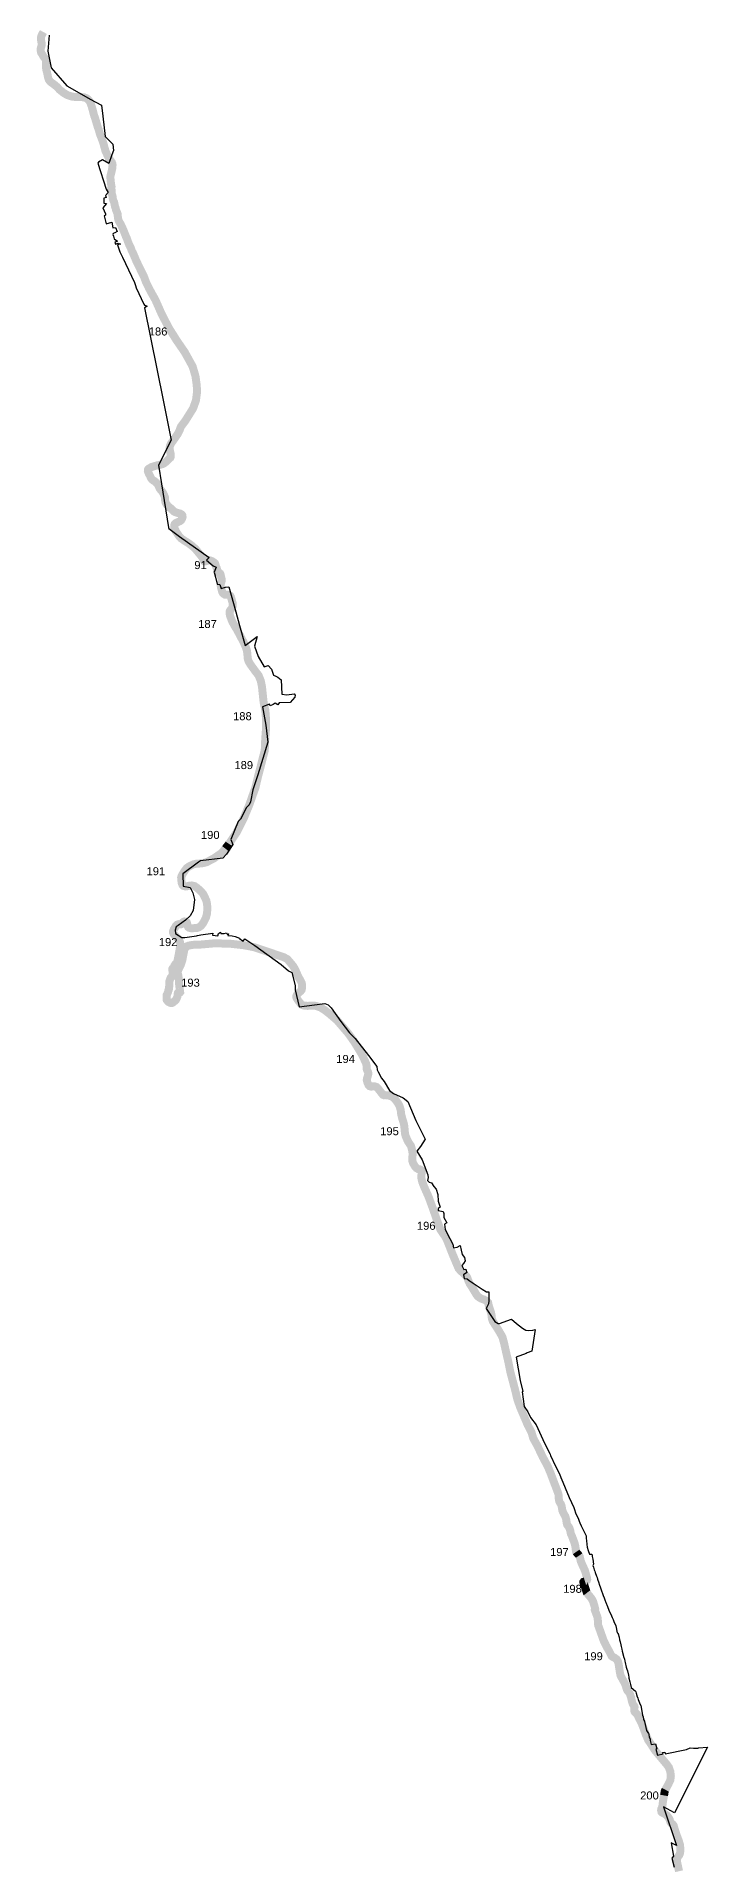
# Model space of a CAD drawing. Header units: metres. Extents: x 291186 to 378809, y 1824167 to 1998918.
# Drawn here: x 296620 to 300818, y 1964633 to 1976061 of the extents above; entities that cross this region are included whole.
import ezdxf

# ---------------------------------------------------------------- set-up
doc = ezdxf.new("R2010")
doc.units = ezdxf.units.M
for name, color, linetype in [('ARTIFICIALLY PROTECTED', 10, 'Continuous'), ('COASTLINE', 5, 'Continuous'), ('DISTRICT BOUNDRY', 86, 'Continuous')]:
    doc.layers.add(name, color=color, linetype=linetype)
doc.styles.get("Standard").update_dxf_attribs({"font": 'arial.ttf'})

msp = doc.modelspace()

# ---------------------------------------------------------------- linework, layer by layer
at = {"layer": 'ARTIFICIALLY PROTECTED', "const_width": 50, "flags": 128}
for points in [[(297300.0565499752, 1974540.840250721), (297305.8018653879, 1974525.434373383), (297323.8428780211, 1974488.838194031), (297338.2453734667, 1974461.516149675), (297363.9271964073, 1974415.951062905), (297384.66848747, 1974369.316161063), (297403.2574376009, 1974326.873203165), (297448.3815683799, 1974240.064809184), (297498.1286849629, 1974160.760685801), (297546.8132726774, 1974090.3780153), (297557.7478267479, 1974070.614932621), (297597.0009090579, 1973999.669020601), (297615.1114734345, 1973937.998186546)], [(297564.2479461926, 1972899.618966679), (297571.7205560293, 1972895.041896553), (297595.7411355466, 1972876.966653381), (297617.8352183567, 1972855.662983174), (297650.334050692, 1972816.123483644), (297656.5134058804, 1972807.821614024), (297661.1298593439, 1972801.619479078), (297664.9631482285, 1972793.628514751), (297666.3189714422, 1972789.521229699), (297667.936258607, 1972785.239311953), (297669.7725691976, 1972782.704860062), (297672.964703002, 1972781.306659596), (297677.5111442869, 1972781.568988274), (297686.343320772, 1972784.846008754), (297693.9939833442, 1972788.07937106), (297699.8765433131, 1972788.69779858), (297710.2380944461, 1972786.469333542), (297720.2586056428, 1972781.991903105), (297726.8164246856, 1972777.579010837), (297737.0112451831, 1972769.477572349), (297738.4102667886, 1972766.637513243), (297739.8524867861, 1972760.432737673), (297743.8411383085, 1972747.610901521), (297747.1969712822, 1972741.149112181), (297748.51262757, 1972736.948436601), (297749.5653041736, 1972733.735954292), (297750.5270367941, 1972726.22067424), (297750.4830805356, 1972717.52548459), (297750.9673572452, 1972716.136775031), (297752.0162445162, 1972713.864651818), (297754.7271330769, 1972711.985831805), (297760.4543304082, 1972710.368960834), (297765.6899352014, 1972708.890873575), (297768.9803288171, 1972706.174359435), (297771.6472611194, 1972700.188254371), (297775.0637234151, 1972684.828549601), (297776.7909012261, 1972678.383654076), (297778.5180790371, 1972671.938758552), (297778.2543414863, 1972658.782462825), (297776.2952565186, 1972650.253553871), (297773.3570080003, 1972642.073910307), (297772.1709468883, 1972632.682088059), (297774.2005134429, 1972620.272536921), (297781.0561740301, 1972594.335785397), (297785.329783366, 1972584.439426517), (297790.9266276548, 1972578.427126548), (297798.4113174581, 1972574.512317097), (297812.4022913804, 1972574.092818993), (297815.2425747382, 1972573.585895701), (297822.1954426194, 1972572.344973501), (297832.1287991658, 1972567.311375895), (297835.8521974042, 1972561.052691972), (297840.8192546106, 1972544.833490635), (297846.9875302595, 1972522.211723221), (297848.3160702782, 1972509.348127076), (297847.6809781301, 1972502.680954502), (297844.522190453, 1972491.851449614), (297840.6169042484, 1972485.97581871), (297832.3667692546, 1972476.221443803), (297829.4709612617, 1972471.266810546), (297828.6327608849, 1972467.212294939), (297828.5456062344, 1972456.820890333), (297830.738114092, 1972443.159298701), (297845.0094986286, 1972405.293995221), (297859.3854687458, 1972379.365975333), (297874.5662931128, 1972354.487270157), (297915.1318567425, 1972277.965501165), (297929.7435233491, 1972245.148980744), (297937.1721310294, 1972221.510926973), (297939.3062831645, 1972205.011174416), (297941.2153489416, 1972180.766841486), (297942.2331636849, 1972172.29032234), (297946.6128743343, 1972158.035738819), (297957.956620484, 1972138.842087128), (297971.097268165, 1972120.097545171), (297989.9858536732, 1972094.609681864)], [(297989.9858536732, 1972094.609681864), (297994.369833422, 1972088.694031032), (298009.9818838419, 1972068.490546802), (298023.818252993, 1972033.601971495), (298031.0066169849, 1971997.908567247), (298034.4935608674, 1971963.17867991), (298041.2340257429, 1971900.036812421), (298051.1052372341, 1971855.211257149), (298053.9805828309, 1971828.632161019), (298056.4959418281, 1971786.967837158), (298055.7767264956, 1971730.46466952), (298051.1059951006, 1971669.114685333), (298051.0432439366, 1971667.577910161)], [(298036.7108985389, 1971556.150816497), (298034.9270605199, 1971549.560003644), (298023.0672072665, 1971500.353065918), (298006.6942588554, 1971439.526600178), (297989.7908038765, 1971367.403297274), (297979.189009055, 1971338.489437943), (297951.4958083564, 1971259.913077334), (297942.0561143213, 1971237.154588918)], [(297762.3167233903, 1970948.226421574), (297731.0453198964, 1970926.506614463), (297683.7847633828, 1970901.54363003), (297656.1453907454, 1970894.934599631), (297654.493980049, 1970894.539720064), (297621.1478529386, 1970892.501452809), (297602.0996356933, 1970888.370630307), (297575.3249692233, 1970875.620165777), (297560.2297837737, 1970865.024516845), (297546.8360086732, 1970847.497088843), (297534.2137416955, 1970826.773123257), (297527.6657749174, 1970814.8016724), (297525.0738714011, 1970805.565880669), (297526.5388273943, 1970789.459810947), (297528.4539561036, 1970771.944910943), (297533.074668308, 1970760.569489066), (297539.6112670882, 1970754.03670774), (297552.1213698201, 1970750.207316454), (297563.5037671627, 1970751.671573635), (297579.732720934, 1970755.6137169), (297591.1151182766, 1970756.40222148), (297609.0348722658, 1970752.572450558), (297620.981122303, 1970744.125163407), (297624.2726873574, 1970741.409802211)], [(297824.1977978122, 1971016.361055216), (297823.6603986128, 1971015.562455298), (297801.4453152919, 1970987.240970851)], [(297565.0486013434, 1970506.040155207), (297564.3457568723, 1970511.656777699), (297562.3169481842, 1970519.991692507), (297559.6500158819, 1970527.214272978), (297558.0653169776, 1970529.214956241), (297554.562457898, 1970530.687185784), (297548.3070275987, 1970531.298779852), (297545.7211870145, 1970531.576293982), (297541.3952848885, 1970530.242252049), (297538.0871975059, 1970527.769301238), (297532.7495435686, 1970522.045904488), (297529.3641538005, 1970517.122401407), (297526.5176071317, 1970514.944427995), (297522.5137982788, 1970513.477133723), (297517.4429133585, 1970513.699600591), (297513.8026080783, 1970514.409144231), (297511.1715678622, 1970514.721961127), (297507.880153543, 1970514.188572136), (297499.6504809455, 1970511.254742865), (297496.6597945269, 1970508.882224854), (297491.7633640174, 1970503.280482535), (297489.4950695075, 1970497.901795539), (297488.2938510649, 1970494.834334293), (297486.1142269383, 1970491.811290494), (297483.7125479199, 1970489.055131008), (297481.1259494692, 1970485.480855311), (297479.2130943596, 1970481.391033529), (297475.1615399157, 1970472.697742061), (297474.1366888389, 1970469.54309019), (297473.8708932232, 1970465.807343347), (297474.4051891234, 1970462.562212316), (297476.3180442331, 1970457.183525319), (297480.0267740575, 1970450.922677733), (297491.5344883268, 1970438.660690958), (297498.8357744309, 1970430.191384902), (297507.1094032869, 1970420.233524942), (297514.4955704419, 1970410.143551552), (297517.0041086404, 1970404.55758314), (297518.7237077861, 1970399.615857517), (297519.7271230656, 1970393.313515421), (297519.2966548792, 1970385.507433968), (297517.0745902273, 1970365.98995252), (297513.7778708424, 1970345.699531579), (297508.2545396066, 1970315.231441265), (297498.8463845623, 1970270.275291109), (297498.5921185783, 1970269.75406067)], [(297507.8574175473, 1970087.524074305), (297512.1749831415, 1970088.161104004), (297518.6986981908, 1970089.019841298), (297518.9942661357, 1970089.355819417), (297518.236062209, 1970098.207895982), (297516.7631533658, 1970105.683330141), (297516.5417482726, 1970109.53404055), (297515.7953115326, 1970113.81085049), (297514.1780243677, 1970123.289229812), (297511.1882409257, 1970148.128832449), (297510.7001748835, 1970155.879866639), (297511.0874446779, 1970165.43721031), (297509.336015138, 1970179.13904339), (297507.1920107381, 1970194.670343764), (297504.1969222305, 1970209.060077806), (297504.0999153152, 1970217.17214611), (297506.3704834248, 1970226.860843938), (297514.1014798487, 1970242.023137836), (297523.286064268, 1970261.21640989), (297532.3236225815, 1970289.262800293), (297539.126232512, 1970324.245905037), (297540.1632524579, 1970329.855657283), (297544.3282283412, 1970352.386065604), (297550.0182902127, 1970365.612973681), (297557.8864014591, 1970374.525148252)], [(298404.4071377105, 1969989.516338426), (298421.7049995402, 1969978.904436393), (298453.3398640365, 1969954.383728242), (298499.588668739, 1969914.866247617), (298535.9897558125, 1969872.865945637), (298571.5238435813, 1969831.101018158), (298608.529708142, 1969778.900648263), (298644.6678155313, 1969719.710414945), (298658.26697246, 1969696.71394651), (298682.0556448207, 1969644.933833991), (298685.7949582562, 1969629.932885518), (298685.670668146, 1969621.095332258), (298686.4179245399, 1969609.394941714), (298689.9048684225, 1969598.815237507), (298695.5092913766, 1969588.235153663), (298696.886334853, 1969580.981443017), (298692.65137671, 1969564.053460721), (298688.1595018149, 1969551.660613579), (298686.6649890271, 1969541.827274323), (298690.7748991935, 1969525.27285414), (298696.8779983213, 1969510.585105608), (298704.4756102367, 1969502.121114461), (298713.8163151602, 1969499.631839289), (298725.7731753289, 1969500.876287056), (298736.6083930402, 1969500.876287056), (298747.444368618, 1969497.017663777), (298754.9169325567, 1969490.047541441), (298784.8465973713, 1969452.125672154), (298788.9808399121, 1969447.851062342)], [(298873.0538401909, 1969408.108624376), (298875.6769004207, 1969404.394760334), (298885.6746756217, 1969390.271151334), (298893.3965776472, 1969373.343169038), (298899.0010006014, 1969352.307522055), (298901.6330710436, 1969328.349055253), (298908.3591364551, 1969299.969723822), (298916.466792542, 1969275.770567611), (298921.0753788819, 1969255.233003443), (298923.073872909, 1969235.257300989), (298925.6900281541, 1969206.006704266), (298929.5619682315, 1969191.627979677), (298940.8958621164, 1969164.119913538), (298949.2310561769, 1969149.310410729)], [(299028.1816763198, 1968974.335722041), (299028.7901902471, 1968973.454418937), (299030.2953131662, 1968965.064836503), (299027.9231909422, 1968937.718875061), (299029.1137992533, 1968921.913477283), (299033.3116219367, 1968905.846130464), (299041.7853275553, 1968882.576703533), (299052.2454013365, 1968857.986142304), (299071.8188200838, 1968814.807828907), (299079.8173433912, 1968793.279414016), (299099.8977748438, 1968738.741623466), (299122.2222490776, 1968674.456291463), (299126.6367496683, 1968661.744339857), (299147.3273355925, 1968606.113786399), (299162.6779220612, 1968583.115419782), (299179.1509088537, 1968559.940901925), (299191.8224371556, 1968532.840565164), (299222.2636618747, 1968455.200767289), (299249.0095294169, 1968391.579798799), (299260.6821896386, 1968364.159808279), (299273.1005905209, 1968349.343363044), (299300.7240674993, 1968324.269145178), (299308.1763176797, 1968317.340652266)], [(299996.6655453399, 1966591.655590674), (300001.6494962687, 1966584.295936351), (300010.7265367823, 1966575.2243782), (300015.0132675333, 1966568.931910574)], [(300051.7720676067, 1966407.756753016), (300043.0444767022, 1966405.088099696), (300042.0061995626, 1966403.743427946), (300042.0061995626, 1966401.049149177), (300049.4446595078, 1966378.888260221), (300063.5841752692, 1966336.870494972), (300064.1782682937, 1966336.100910441)], [(300149.2115334385, 1966092.793223412), (300150.1507212476, 1966090.19687846), (300167.8090112856, 1966039.972895106), (300182.7200351696, 1966008.695799852), (300193.6992475206, 1965988.186708406), (300203.3787187809, 1965971.291754468), (300218.411001309, 1965940.985389215), (300219.2284904558, 1965940.39277308)], [(300555.0770176654, 1965105.707272537), (300551.2705263914, 1965098.603965327), (300547.8540640956, 1965078.802515932), (300546.3728847511, 1965070.217759158)]]:
    msp.add_lwpolyline(points, dxfattribs=at)
at = {"layer": 'COASTLINE', "const_width": 50, "flags": 128}
msp.add_lwpolyline([(296663.352349014, 1976089.499454591), (296650.9218222671, 1976066.782398467), (296648.1457571851, 1976054.955209401), (296648.5838040367, 1976040.499798281), (296650.7755540276, 1976027.066747697), (296652.2018588281, 1976021.039641912), (296652.8528661733, 1976016.088045745), (296652.4193665209, 1976009.871501451), (296651.4424765698, 1976002.75142278), (296647.497781306, 1975990.25797202), (296646.5936465414, 1975985.270310406), (296645.5788632641, 1975977.111926474), (296647.5675050263, 1975965.97985146), (296649.3393969624, 1975960.160786364), (296656.4345433716, 1975949.105777518), (296664.6437535729, 1975935.154523395), (296672.9674016196, 1975925.041012555), (296677.1265731101, 1975919.330523439), (296679.1152148722, 1975914.090024053), (296679.8056312767, 1975907.706819426), (296679.6964984971, 1975899.53856495), (296678.9105909104, 1975888.295636139), (296679.0265444888, 1975880.778078269), (296679.0265444888, 1975873.318225116), (296679.2000959231, 1975867.304026966), (296680.996239588, 1975858.202246846), (296682.3846510621, 1975850.106123266), (296685.5116083453, 1975839.266368198), (296687.4214319889, 1975830.533974191), (296689.4464513442, 1975821.91774889), (296690.9568793291, 1975814.178483425), (296692.3452908033, 1975805.73575191), (296694.7181708938, 1975798.680591045), (296697.263844552, 1975791.62543018), (296702.0088468666, 1975784.281366096), (296708.7326386785, 1975777.127879431), (296720.4212140971, 1975768.916346418), (296731.9362380816, 1975760.473235266), (296743.39366421, 1975751.104950469), (296755.6225984613, 1975739.146407246), (296759.0943850134, 1975735.329923595), (296765.0724397627, 1975728.704844441), (296789.3830025466, 1975709.60929752), (296814.4974493915, 1975694.770188069), (296842.4393505183, 1975686.248967175), (296870.5475724833, 1975682.777049553), (296885.9309968398, 1975683.2799513), (296891.1151708569, 1975683.449427881), (296903.070078145, 1975683.036163172), (296918.6237728423, 1975681.04459118), (296932.2752225614, 1975676.141968095), (296941.2332048896, 1975670.066648501), (296948.6989480297, 1975661.646695163), (296954.8846546087, 1975652.800030633), (296964.5898933309, 1975627.540170619), (296971.0067492, 1975604.769585778), (296976.1253797114, 1975584.945358204), (296980.2853090685, 1975569.597042523), (296981.8673647543, 1975563.75995059), (296985.750284582, 1975555.342459002), (296993.416984626, 1975528.780578326), (297002.9345371099, 1975496.984635039), (297010.0056764529, 1975477.231520771), (297016.3730531157, 1975453.885064514), (297025.8068243237, 1975429.922606769), (297037.7372774379, 1975397.295061478), (297051.8963123792, 1975345.787070689), (297070.7303422922, 1975305.202839558), (297084.5710084, 1975285.00825756), (297090.9886538246, 1975276.035169271), (297094.30639219, 1975268.581551309), (297095.713917558, 1975260.77886584), (297095.671245402, 1975254.579022766), (297094.4768477582, 1975238.889793694), (297089.1892130117, 1975215.097987225), (297082.7049070218, 1975188.15368098), (297082.1933471172, 1975180.821005985), (297082.87542699, 1975173.658408049), (297084.4252640341, 1975164.080943655), (297085.174036161, 1975150.391258937), (297087.7424458151, 1975133.385830837), (297089.6765211875, 1975123.49326832), (297088.7132728339, 1975110.765961604), (297089.6765211875, 1975104.241911913), (297091.0672062613, 1975095.044083811), (297090.8534879011, 1975088.092184017), (297090.5321524945, 1975083.921120068), (297091.1740654413, 1975078.252770581), (297093.5287567352, 1975070.766342887), (297096.190450959, 1975062.303840223), (297096.3146740819, 1975056.387618297), (297097.2779224356, 1975048.472960865), (297098.776224556, 1975042.590876145), (297101.2377750299, 1975036.494296919), (297104.6625738574, 1975029.007869225), (297106.8035467913, 1975021.684305501), (297109.907010212, 1975005.748692475), (297112.0472252793, 1974996.871657041), (297114.0805811665, 1974992.593535657), (297115.4720241068, 1974987.887564172), (297118.5792768603, 1974974.461726677), (297122.324653228, 1974966.012541345), (297125.7494520556, 1974958.953584117), (297128.103385483, 1974950.932248886), (297128.7506034955, 1974939.220089618), (297129.606992669, 1974929.594411414), (297131.5327315096, 1974918.899297774), (297135.385724924, 1974908.204184133), (297142.1277055324, 1974896.867105521), (297148.0601750262, 1974886.891272466), (297155.0917703132, 1974871.236720486), (297163.9739659889, 1974851.878686281), (297172.1202732686, 1974831.707471136), (297179.0585413072, 1974813.312194569), (297185.5648254263, 1974800.477830419), (297190.7016447343, 1974784.050208757), (297198.4068736964, 1974764.713434184), (297204.7426378474, 1974750.33926523), (297207.9954009737, 1974745.547875579), (297210.7047738013, 1974740.015056248), (297212.9601845805, 1974731.536638921), (297216.6108276325, 1974722.307301007), (297222.5168814636, 1974711.038556928), (297232.6260630438, 1974687.923262332), (297244.0236177168, 1974660.502892177), (297258.9497989313, 1974629.272492187), (297268.0927006917, 1974610.741305827), (297279.1537626276, 1974587.667391587), (297293.0105941749, 1974559.733753164), (297305.8018653879, 1974525.434373383), (297323.8428780211, 1974488.838194031), (297338.2453734667, 1974461.516149675), (297363.9271964073, 1974415.951062905), (297384.66848747, 1974369.316161063), (297403.2574376009, 1974326.873203165), (297448.3815683799, 1974240.064809184), (297498.1286849629, 1974160.760685801), (297546.8132726774, 1974090.3780153), (297597.0009090579, 1973999.669020601), (297615.1114734345, 1973937.998186546), (297623.1601182524, 1973878.337639901), (297623.8772360253, 1973833.907440705), (297617.8396388753, 1973787.653745678), (297599.7290744981, 1973737.378336856), (297552.7779040364, 1973662.300651185), (297529.3747639318, 1973630.933821768), (297525.1587524519, 1973625.733184193), (297519.9325048939, 1973614.068859097), (297515.5770459733, 1973600.837395384), (297504.6023808214, 1973579.075504173), (297487.8792980756, 1973554.527841844), (297461.3676112898, 1973517.655287271), (297454.9219564926, 1973501.812685137), (297453.0060699169, 1973488.755474482), (297454.2254771561, 1973477.96127577), (297456.1563789504, 1973467.82953693), (297458.2986110929, 1973458.938175315), (297460.6046576063, 1973447.412064002), (297460.6046576063, 1973437.368091256), (297457.3099769944, 1973429.464430076), (297448.248455737, 1973421.231829376), (297436.1871197355, 1973408.634827384), (297420.8644407835, 1973396.285632376), (297408.1783110231, 1973389.534876285), (297391.2082917651, 1973384.759815021), (297373.4146023541, 1973381.301981627), (297355.7858768886, 1973376.197686885), (297340.958089773, 1973371.587242359), (297330.4136173679, 1973365.659569964), (297324.4823875643, 1973362.530970047), (297319.3748279136, 1973358.250052958), (297316.8231393311, 1973352.981022002), (297316.7223430832, 1973346.158388366), (297318.8638420336, 1973339.733609408), (297322.8178036403, 1973330.183486879), (297326.278022985, 1973323.597053569), (297331.0556547447, 1973314.870308693), (297333.3622760454, 1973308.942636298), (297336.1632143953, 1973302.356496946), (297341.7650910953, 1973295.11159668), (297349.6730143087, 1973287.702079675), (297357.08719526, 1973283.915012803), (297370.6515999637, 1973272.883927541), (297379.4130822679, 1973262.170611376), (297384.9793221574, 1973252.384146244), (297388.11823542, 1973241.989481052), (297393.9161145778, 1973232.771237628), (297402.8764732764, 1973222.762539898), (297412.1006593301, 1973209.330107955), (297418.6888709794, 1973195.370608489), (297424.0063073288, 1973181.02609191), (297424.5337824304, 1973163.611036251), (297427.3500144381, 1973150.066372597), (297436.5027684634, 1973134.762094726), (297445.4796974548, 1973124.9112922), (297457.801091422, 1973115.060489675), (297466.2497874454, 1973106.968542094), (297480.2854754928, 1973093.597751862), (297488.3438702556, 1973089.515902442), (297503.2465576078, 1973084.441304117), (297517.818815155, 1973080.910686594), (297529.409625792, 1973074.070779506), (297532.8465504839, 1973068.615785615), (297533.9500041446, 1973059.569432394), (297531.5217997978, 1973049.750519318), (297525.1185855261, 1973038.939236972), (297516.3978154202, 1973032.319898571), (297500.0445715386, 1973025.201718081), (297489.4465660498, 1973019.575128585), (297485.1418841865, 1973015.38318464), (297481.8542592, 1973005.469742127), (297482.1369434139, 1972994.172904962), (297492.0278594348, 1972969.601705184), (297512.0923756903, 1972939.664726044), (297523.3959549142, 1972926.391122703), (297545.4385028007, 1972911.139993912), (297571.7205560293, 1972895.041896553), (297595.7411355466, 1972876.966653381), (297617.8352183567, 1972855.662983174), (297650.334050692, 1972816.123483644), (297661.1298593439, 1972801.619479078), (297664.9631482285, 1972793.628514751), (297666.3189714422, 1972789.521229699), (297667.936258607, 1972785.239311953), (297669.7725691976, 1972782.704860062), (297672.964703002, 1972781.306659596), (297677.5111442869, 1972781.568988274), (297686.343320772, 1972784.846008754), (297693.9939833442, 1972788.07937106), (297699.8765433131, 1972788.69779858), (297710.2380944461, 1972786.469333542), (297720.2586056428, 1972781.991903105), (297726.8164246856, 1972777.579010837), (297732.806601701, 1972772.816093908), (297737.0112451831, 1972769.477572349), (297738.4102667886, 1972766.637513243), (297739.8524867861, 1972760.432737673), (297743.8411383085, 1972747.610901521), (297747.1969712822, 1972741.149112181), (297748.51262757, 1972736.948436601), (297749.5653041736, 1972733.735954292), (297750.5270367941, 1972726.22067424), (297750.4830805356, 1972717.52548459), (297750.9673572452, 1972716.136775031), (297752.0162445162, 1972713.864651818), (297754.7271330769, 1972711.985831805), (297760.4543304082, 1972710.368960834), (297765.6899352014, 1972708.890873575), (297768.9803288171, 1972706.174359435), (297771.6472611194, 1972700.188254371), (297775.0637234151, 1972684.828549601), (297778.5180790371, 1972671.938758552), (297778.2543414863, 1972658.782462825), (297776.2952565186, 1972650.253553871), (297773.3570080003, 1972642.073910307), (297772.1709468883, 1972632.682088059), (297774.2005134429, 1972620.272536921), (297781.0561740301, 1972594.335785397), (297785.329783366, 1972584.439426517), (297790.9266276548, 1972578.427126548), (297798.4113174581, 1972574.512317097), (297812.4022913804, 1972574.092818993), (297822.1954426194, 1972572.344973501), (297832.1287991658, 1972567.311375895), (297835.8521974042, 1972561.052691972), (297840.8192546106, 1972544.833490635), (297846.9875302595, 1972522.211723221), (297848.3160702782, 1972509.348127076), (297847.6809781301, 1972502.680954502), (297844.522190453, 1972491.851449614), (297840.6169042484, 1972485.97581871), (297832.3667692546, 1972476.221443803), (297829.4709612617, 1972471.266810546), (297828.6327608849, 1972467.212294939), (297828.5456062344, 1972456.820890333), (297830.738114092, 1972443.159298701), (297845.0094986286, 1972405.293995221), (297859.3854687458, 1972379.365975333), (297874.5662931128, 1972354.487270157), (297915.1318567425, 1972277.965501165), (297929.7435233491, 1972245.148980744), (297937.1721310294, 1972221.510926973), (297939.3062831645, 1972205.011174416), (297941.2153489416, 1972180.766841486), (297942.2331636849, 1972172.29032234), (297946.6128743343, 1972158.035738819), (297957.956620484, 1972138.842087128), (297971.097268165, 1972120.097545171), (297994.369833422, 1972088.694031032), (298009.9818838419, 1972068.490546802), (298023.818252993, 1972033.601971495), (298031.0066169849, 1971997.908567247), (298034.4935608674, 1971963.17867991), (298041.2340257429, 1971900.036812421), (298051.1052372341, 1971855.211257149), (298053.9805828309, 1971828.632161019), (298056.4959418281, 1971786.967837158), (298055.7767264956, 1971730.46466952), (298051.1059951006, 1971669.114685333), (298048.2314073705, 1971598.716070107), (298034.9270605199, 1971549.560003644), (298023.0672072665, 1971500.353065918), (298006.6942588554, 1971439.526600178), (297989.7908038765, 1971367.403297274), (297979.189009055, 1971338.489437943), (297951.4958083564, 1971259.913077334), (297919.1326341292, 1971181.887568986), (297872.2009916875, 1971087.696008382), (297823.6603986128, 1971015.562455298), (297781.0470796319, 1970961.235742527), (297731.0453198964, 1970926.506614463), (297683.7847633828, 1970901.54363003), (297654.493980049, 1970894.539720064), (297621.1478529386, 1970892.501452809), (297602.0996356933, 1970888.370630307), (297575.3249692233, 1970875.620165777), (297560.2297837737, 1970865.024516845), (297546.8360086732, 1970847.497088843), (297534.2137416955, 1970826.773123257), (297527.6657749174, 1970814.8016724), (297525.0738714011, 1970805.565880669), (297526.5388273943, 1970789.459810947), (297528.4539561036, 1970771.944910943), (297533.074668308, 1970760.569489066), (297539.6112670882, 1970754.03670774), (297552.1213698201, 1970750.207316454), (297563.5037671627, 1970751.671573635), (297579.732720934, 1970755.6137169), (297591.1151182766, 1970756.40222148), (297609.0348722658, 1970752.572450558), (297620.981122303, 1970744.125163407), (297633.745110321, 1970733.595571191), (297650.3120725627, 1970718.390378392), (297662.9343395405, 1970703.185185593), (297673.1140027075, 1970683.061045348), (297683.4823746392, 1970659.746441699), (297687.5392341487, 1970636.657342008), (297689.1262066527, 1970614.273986185), (297687.3232421891, 1970583.300599965), (297680.6737212967, 1970556.095103952), (297665.1215423323, 1970525.008965753), (297649.6595494844, 1970504.335871429), (297636.4741876785, 1970495.100079698), (297622.9500595356, 1970490.482183833), (297605.8192445991, 1970489.693679252), (297588.4633433048, 1970489.13067863), (297575.6159899691, 1970491.946441014), (297569.1923133011, 1970496.1137086), (297565.3605401496, 1970503.547366849), (297564.3457568723, 1970511.656777699), (297562.3169481842, 1970519.991692507), (297559.6500158819, 1970527.214272978), (297558.0653169776, 1970529.214956241), (297554.562457898, 1970530.687185784), (297548.3070275987, 1970531.298779852), (297545.7211870145, 1970531.576293982), (297541.3952848885, 1970530.242252049), (297538.0871975059, 1970527.769301238), (297532.7495435686, 1970522.045904488), (297529.3641538005, 1970517.122401407), (297526.5176071317, 1970514.944427995), (297522.5137982788, 1970513.477133723), (297517.4429133585, 1970513.699600591), (297513.8026080783, 1970514.409144231), (297511.1715678622, 1970514.721961127), (297507.880153543, 1970514.188572136), (297499.6504809455, 1970511.254742865), (297496.6597945269, 1970508.882224854), (297491.7633640174, 1970503.280482535), (297489.4950695075, 1970497.901795539), (297488.2938510649, 1970494.834334293), (297486.1142269383, 1970491.811290494), (297483.7125479199, 1970489.055131008), (297481.1259494692, 1970485.480855311), (297479.2130943596, 1970481.391033529), (297475.1615399157, 1970472.697742061), (297474.1366888389, 1970469.54309019), (297473.8708932232, 1970465.807343347), (297474.4051891234, 1970462.562212316), (297476.3180442331, 1970457.183525319), (297480.0267740575, 1970450.922677733), (297491.5344883268, 1970438.660690958), (297498.8357744309, 1970430.191384902), (297507.1094032869, 1970420.233524942), (297514.4955704419, 1970410.143551552), (297517.0041086404, 1970404.55758314), (297518.7237077861, 1970399.615857517), (297519.7271230656, 1970393.313515421), (297519.2966548792, 1970385.507433968), (297517.0745902273, 1970365.98995252), (297513.7778708424, 1970345.699531579), (297508.2545396066, 1970315.231441265), (297498.8463845623, 1970270.275291109), (297498.1483894925, 1970268.844441921), (297496.4098436837, 1970268.50770453), (297495.1502695187, 1970268.702457948), (297493.7838361737, 1970268.809135746), (297492.1877692716, 1970268.50770453), (297491.388977954, 1970267.60341088), (297490.925921507, 1970265.825194485), (297487.8717194104, 1970260.463970758), (297486.2218439849, 1970259.489064758), (297484.5731547764, 1970258.280657873), (297483.2949634644, 1970256.421983149), (297482.4059860303, 1970253.738713831), (297481.9080677232, 1970248.892656554), (297481.1805158591, 1970247.172904148), (297479.6731193404, 1970245.683590971), (297478.1096406988, 1970244.701471882), (297476.8856862606, 1970243.105860543), (297476.0876528095, 1970240.907766408), (297474.6477064115, 1970239.66028155), (297472.9985888526, 1970238.738524631), (297471.5616739208, 1970238.01152113), (297470.4968714528, 1970236.433752697), (297469.6980801352, 1970233.975228065), (297469.2160770251, 1970231.450646718), (297469.1304381078, 1970229.578660158), (297469.8398011755, 1970227.706673599), (297472.2839207193, 1970224.998727922), (297473.5328847529, 1970222.474146575), (297473.9968993009, 1970219.449699416), (297473.5048436914, 1970215.893531076), (297472.6226870561, 1970212.588037875), (297472.1600673708, 1970208.956962309), (297472.7075681069, 1970201.865970057), (297470.8917199125, 1970193.448674174), (297467.7124698391, 1970188.626533983), (297465.3229166851, 1970185.414051673), (297461.718503491, 1970182.577409293), (297460.2800259028, 1970180.633644005), (297459.4123156547, 1970178.085552677), (297457.1129486171, 1970173.064862705), (297455.2395025668, 1970169.222184149), (297452.9969755186, 1970161.450269963), (297450.9802926949, 1970155.704474672), (297450.3846096061, 1970151.137829706), (297451.0932148072, 1970146.214706261), (297451.746495752, 1970140.173174298), (297452.0587367603, 1970135.719660947), (297452.030695699, 1970132.245229595), (297451.1788537246, 1970126.276967436), (297449.5888497546, 1970122.391010343), (297448.8226466976, 1970119.667879215), (297449.3046498077, 1970116.307338751), (297449.7017718669, 1970113.272146591), (297449.3614897971, 1970110.378938403), (297448.339885721, 1970106.804662707), (297446.8582566642, 1970105.002149588), (297445.6092926306, 1970102.704590744), (297444.7862495842, 1970098.534665704), (297444.673327472, 1970095.754968769), (297444.2186075568, 1970093.586865901), (297443.1401634914, 1970090.580146461), (297441.1530374622, 1970085.729533549), (297439.45011138, 1970081.928614985), (297437.692618908, 1970077.550649257), (297435.4675227899, 1970073.284296599), (297434.3322387351, 1970071.151499905), (297433.968462803, 1970068.56427857), (297433.7873327034, 1970064.1168394), (297433.968462803, 1970057.762866768), (297433.879034553, 1970049.702808636), (297434.1063945105, 1970043.439948713), (297434.6513005422, 1970041.125306236), (297436.2405466457, 1970039.037686262), (297439.7828147846, 1970035.270934965), (297442.0079109027, 1970032.457070763), (297446.8741718613, 1970027.945093423), (297452.0511580951, 1970025.040496147), (297457.7730503607, 1970022.589943877), (297462.1777706053, 1970021.909256004), (297467.0364528986, 1970022.181455226), (297471.1690990606, 1970023.633564046), (297475.0296711402, 1970025.903029804), (297479.0706154528, 1970029.488314953), (297485.6284344956, 1970035.09022809), (297488.4004220246, 1970037.206213594), (297490.384804808, 1970039.018324811), (297492.1506338118, 1970041.352328739), (297494.3438995359, 1970045.337370905), (297496.9327715861, 1970050.509156121), (297500.2537426997, 1970058.283727761), (297502.052159964, 1970063.568264957), (297503.1366669617, 1970069.322032611), (297503.643679667, 1970073.213304612), (297503.7884321734, 1970076.706338142), (297503.7717591097, 1970080.545220334), (297504.1196198449, 1970083.585727403), (297504.9600938213, 1970085.612985207), (297506.031717088, 1970086.771255536), (297507.8574175473, 1970087.524074305), (297512.1749831415, 1970088.161104004), (297518.6986981908, 1970089.019841298), (297518.9942661357, 1970089.355819417), (297518.236062209, 1970098.207895982), (297516.7631533658, 1970105.683330141), (297516.5417482726, 1970109.53404055), (297515.7953115326, 1970113.81085049), (297514.1780243677, 1970123.289229812), (297511.1882409257, 1970148.128832449), (297510.7001748835, 1970155.879866639), (297511.0874446779, 1970165.43721031), (297509.336015138, 1970179.13904339), (297507.1920107381, 1970194.670343764), (297504.1969222305, 1970209.060077806), (297504.0999153152, 1970217.17214611), (297506.3704834248, 1970226.860843938), (297514.1014798487, 1970242.023137836), (297523.286064268, 1970261.21640989), (297532.3236225815, 1970289.262800293), (297539.126232512, 1970324.245905037), (297544.3282283412, 1970352.386065604), (297550.0182902127, 1970365.612973681), (297556.6973678995, 1970374.01850084), (297572.6534897219, 1970380.817407207), (297598.5050747642, 1970385.391265263), (297646.3741980976, 1970387.122027121), (297730.5618010533, 1970394.682863529), (297826.4796620866, 1970392.962731486), (297918.4300918604, 1970382.813914471), (297986.0113235152, 1970369.450337328), (298087.8701002398, 1970335.183226632), (298167.837902383, 1970307.826255738), (298189.8546828076, 1970295.83544343), (298207.9138842375, 1970274.573533216), (298224.7733829579, 1970254.717416194), (298236.1535067007, 1970235.804315724), (298244.9356639952, 1970216.767453822), (298258.1930231212, 1970186.5377751), (298274.6553997823, 1970157.300845283), (298279.3556879718, 1970147.905985945), (298281.4587675793, 1970134.8028393), (298281.2109452256, 1970115.024547718), (298278.3666721563, 1970102.86783435), (298272.1817234438, 1970095.203736871), (298261.2972444085, 1970086.921211872), (298255.2252178083, 1970081.418763444), (298248.5461401214, 1970071.405856222), (298246.072463783, 1970065.472140965), (298245.5621820734, 1970059.019571551), (298247.8041887932, 1970053.234565067), (298255.967927003, 1970039.883895559), (298266.3681293289, 1970026.246600649), (298277.6247208281, 1970012.031119666), (298285.6688924319, 1970008.403611902), (298294.6085096587, 1970005.917456807), (298315.2831084671, 1970004.174926223), (298333.4673578735, 1970004.548108699), (298352.1495255872, 1970005.917456807), (298368.4648761424, 1970004.050405519), (298396.5461045019, 1969994.338929513), (298421.7049995402, 1969978.904436393), (298453.3398640365, 1969954.383728242), (298499.588668739, 1969914.866247617), (298535.9897558125, 1969872.865945637), (298571.5238435813, 1969831.101018158), (298608.529708142, 1969778.900648263), (298644.6678155313, 1969719.710414945), (298658.26697246, 1969696.71394651), (298682.0556448207, 1969644.933833991), (298685.7949582562, 1969629.932885518), (298685.670668146, 1969621.095332258), (298686.4179245399, 1969609.394941714), (298689.9048684225, 1969598.815237507), (298695.5092913766, 1969588.235153663), (298696.886334853, 1969580.981443017), (298692.65137671, 1969564.053460721), (298688.1595018149, 1969551.660613579), (298686.6649890271, 1969541.827274323), (298690.7748991935, 1969525.27285414), (298696.8779983213, 1969510.585105608), (298704.4756102367, 1969502.121114461), (298713.8163151602, 1969499.631839289), (298725.7731753289, 1969500.876287056), (298736.6083930402, 1969500.876287056), (298747.444368618, 1969497.017663777), (298754.9169325567, 1969490.047541441), (298784.8465973713, 1969452.125672154), (298789.1164173745, 1969447.710881705), (298793.4756656277, 1969445.843830417), (298800.6996493462, 1969446.217012893), (298817.6379661853, 1969445.470268305), (298827.1037190854, 1969442.85647243), (298845.2872106254, 1969436.881756454), (298862.2262853309, 1969423.438835326), (298875.6769004207, 1969404.394760334), (298885.6746756217, 1969390.271151334), (298893.3965776472, 1969373.343169038), (298899.0010006014, 1969352.307522055), (298901.6330710436, 1969328.349055253), (298908.3591364551, 1969299.969723822), (298916.466792542, 1969275.770567611), (298921.0753788819, 1969255.233003443), (298923.073872909, 1969235.257300989), (298925.6900281541, 1969206.006704266), (298929.5619682315, 1969191.627979677), (298940.8958621164, 1969164.119913538), (298949.862938843, 1969148.187717238), (298953.2415078125, 1969143.638535542), (298962.3336325157, 1969130.195614414), (298965.6962862881, 1969120.362654794), (298970.6785008251, 1969099.077966403), (298972.927848672, 1969085.316530426), (298974.1919700361, 1969076.537820791), (298972.5292108798, 1969065.615305011), (298971.4992702719, 1969057.304686926), (298970.8656938568, 1969046.777752163), (298972.2139384052, 1969033.523889909), (298975.9365787772, 1969021.730488474), (298989.4068983967, 1968999.373707191), (298997.0886334965, 1968990.667128453), (299008.8097971758, 1968983.939593708), (299017.6798669871, 1968982.435854352), (299024.9099136378, 1968979.07417498), (299028.7901902471, 1968973.454418937), (299030.2953131662, 1968965.064836503), (299027.9231909422, 1968937.718875061), (299029.1137992533, 1968921.913477283), (299033.3116219367, 1968905.846130464), (299041.7853275553, 1968882.576703533), (299052.2454013365, 1968857.986142304), (299071.8188200838, 1968814.807828907), (299079.8173433912, 1968793.279414016), (299099.8977748438, 1968738.741623466), (299122.2222490776, 1968674.456291463), (299126.6367496683, 1968661.744339857), (299147.3273355925, 1968606.113786399), (299162.6779220612, 1968583.115419782), (299179.1509088537, 1968559.940901925), (299191.8224371556, 1968532.840565164), (299222.2636618747, 1968455.200767289), (299249.0095294169, 1968391.579798799), (299260.6821896386, 1968364.159808279), (299273.1005905209, 1968349.343363044), (299300.7240674993, 1968324.269145178), (299309.4812151983, 1968316.127465243), (299314.8029539385, 1968307.26257817), (299322.9265252225, 1968284.914528522), (299329.8958657886, 1968269.591648473), (299339.0190630194, 1968255.914871389), (299355.3798855662, 1968229.158485109), (299372.6319591466, 1968199.840692762), (299379.8544271321, 1968190.469370875), (299391.4088601758, 1968181.049075905), (299401.4195191077, 1968175.477154036), (299411.0497290439, 1968171.424536611), (299419.7932351455, 1968169.018401787), (299430.1835852065, 1968163.573278439), (299439.3067824372, 1968157.241324712), (299446.0229955839, 1968149.389686905), (299447.4167121238, 1968143.058112814), (299450.0775814939, 1968129.507754615), (299456.1829542212, 1968110.808009741), (299463.6593074926, 1968088.899958557), (299467.3342022735, 1968071.170943683), (299468.3300388876, 1968057.291820456), (299470.7142869761, 1968045.219765981), (299475.6419351231, 1968032.432856367), (299486.0618694379, 1968015.751067893), (299508.5527203912, 1967981.013702424), (299535.1326079589, 1967935.378120919), (299546.0368971929, 1967895.19194139), (299557.6234589123, 1967842.745342308), (299571.9419845096, 1967781.212487152), (299584.8913668381, 1967716.505762477), (299616.7030175076, 1967596.766890843), (299618.1943549202, 1967589.733660438), (299629.2561747226, 1967543.465107618), (299647.3077974872, 1967492.974619585), (299664.5159148091, 1967453.462074232), (299693.8392864036, 1967384.345111131), (299717.1929433786, 1967339.714688914), (299728.4677236745, 1967301.34598771), (299754.6247289265, 1967254.108603071), (299786.7461437322, 1967186.302903725), (299818.6811233725, 1967126.837054459), (299838.2098279948, 1967079.792525056), (299861.4581415228, 1967018.024181674), (299877.9030872539, 1966975.088076232), (299884.5858321633, 1966957.640098917), (299888.2047669314, 1966940.243159099), (299888.2047669314, 1966922.164878836), (299890.4654827762, 1966909.016935108), (299895.8107153787, 1966897.923582996), (299901.3605719429, 1966890.322125506), (299905.0604763192, 1966881.07760214), (299907.3219500305, 1966868.135421283), (299910.416319053, 1966850.133068279), (299913.9108416009, 1966841.71007785), (299919.8722196883, 1966828.973280228), (299928.9173566671, 1966813.771124519), (299934.4672132313, 1966795.076314917), (299937.3448324276, 1966772.273081354), (299940.4285913188, 1966762.00126218), (299943.3062105151, 1966757.481692114), (299949.472970431, 1966749.88061426), (299954.1247551629, 1966741.944697196), (299959.4108741764, 1966726.741782215), (299963.2782670546, 1966705.740682134), (299971.6686073556, 1966687.765662943), (299979.4041509786, 1966665.605153624), (299985.5921311572, 1966650.659252413), (299991.4034516727, 1966628.580364897), (299996.2098411758, 1966592.328515662), (300001.6494962687, 1966584.295936351), (300010.7265367823, 1966575.2243782), (300015.0132675333, 1966568.931910574), (300019.1891120874, 1966562.452657965), (300021.6317158982, 1966551.549883272), (300025.2952426812, 1966535.033047082), (300033.1217302873, 1966515.611233979), (300041.8326481283, 1966496.734958229), (300049.2870232706, 1966480.525247799), (300053.3256939835, 1966471.022192118), (300059.5780928167, 1966446.808609728), (300064.9286304849, 1966428.911415977), (300065.7099908724, 1966420.579538259), (300063.7562109704, 1966414.070674019), (300060.4996585114, 1966410.425406336), (300043.0444767022, 1966405.088099696), (300042.0061995626, 1966403.743427946), (300042.0061995626, 1966401.049149177), (300049.4446595078, 1966378.888260221), (300063.5841752692, 1966336.870494972), (300078.2981538566, 1966317.81009562), (300087.6926673033, 1966307.522711358), (300094.9636387465, 1966296.990841323), (300103.4706904922, 1966279.957699775), (300107.0652514215, 1966267.221281788), (300112.953116456, 1966248.07546427), (300115.8943964404, 1966235.992020707), (300114.3854841886, 1966231.833484755), (300113.2797569284, 1966229.624001531), (300130.1331927166, 1966183.719519916), (300133.5382870144, 1966153.498193192), (300132.6235421184, 1966142.656160307), (300135.2381816306, 1966131.42196313), (300150.1507212476, 1966090.19687846), (300167.8090112856, 1966039.972895106), (300182.7200351696, 1966008.695799852), (300193.6992475206, 1965988.186708406), (300203.3787187809, 1965971.291754468), (300218.411001309, 1965940.985389215), (300224.2412684876, 1965936.758898367), (300235.9533377686, 1965931.324784472), (300250.383116409, 1965920.665356643), (300257.9125203373, 1965908.124830983), (300261.8860145291, 1965895.166325765), (300269.8330029126, 1965841.242027465), (300274.6560654793, 1965819.802447466), (300282.184711541, 1965804.962844417), (300299.3337152739, 1965773.61134045), (300307.9082171405, 1965753.546803103), (300311.3542362308, 1965739.318414486), (300316.920007992, 1965726.206156569), (300324.4744215157, 1965717.199665159), (300331.8962083973, 1965706.86900236), (300336.9413258557, 1965693.1569191), (300340.9170936471, 1965679.912168117), (300346.0857433492, 1965656.204261269), (300350.1941377825, 1965643.621975617), (300355.3726397495, 1965634.288237723), (300360.9391693773, 1965627.268762669), (300362.2639200634, 1965621.573459005), (300361.3362914365, 1965613.361925991), (300360.0309762842, 1965601.807044917), (300361.8705873368, 1965594.240784833), (300370.4852561291, 1965584.836814224), (300376.9786565174, 1965578.611917931), (300383.8699368314, 1965567.486676371), (300390.0988418023, 1965551.857809469), (300397.6600761245, 1965538.827173356), (300408.2626288125, 1965516.443817533), (300417.2774511303, 1965492.312236582), (300432.6515314611, 1965449.965706303), (300448.3552837305, 1965414.503880193), (300460.4599278715, 1965397.704214965), (300488.6616570086, 1965353.202489451), (300514.9550782352, 1965321.838837122), (300535.6554394118, 1965297.146769649), (300551.5327155825, 1965278.20783563), (300564.7636162576, 1965262.425584808), (300576.1671996118, 1965246.13967), (300585.7322330268, 1965219.693136912), (300589.1918937145, 1965191.892750827), (300586.1172292217, 1965166.628335178), (300573.8185712501, 1965140.680953839), (300551.2705263914, 1965098.603965327), (300547.8540640956, 1965078.802515932), (300540.0214637477, 1965033.405603572), (300535.5561639906, 1964999.50446673), (300532.8248130336, 1964991.993742314), (300529.3318062189, 1964985.145103592), (300528.2563936195, 1964976.914209128), (300530.5413611931, 1964967.245252387), (300534.9748803657, 1964962.545355082), (300544.6498044269, 1964957.442284034), (300553.7874011216, 1964953.279572084), (300562.6726282635, 1964946.654159502), (300574.7659044067, 1964931.88251135), (300581.6185335279, 1964919.528007474), (300586.1877108085, 1964904.085162355), (300591.4427572945, 1964896.379684521), (300602.0574358469, 1964888.45667509), (300606.6266131276, 1964882.010830475), (300609.1791075846, 1964873.685026938), (300614.1590485218, 1964856.717182832), (300625.3118123073, 1964822.473989222), (300637.1504452979, 1964791.388230659), (300646.4320366325, 1964761.111097401), (300649.1270099963, 1964728.413023503), (300646.7079000477, 1964709.612675011), (300642.2743808751, 1964698.332541844), (300630.8525744732, 1964682.352511371), (300626.8169352264, 1964670.750066991), (300627.6225473427, 1964655.709636343), (300631.9264713395, 1964636.47726175), (300636.2266060036, 1964615.528171842), (300640.5373507992, 1964596.525477206)], dxfattribs=at)
at = {"layer": 'DISTRICT BOUNDRY'}
msp.add_polyline3d([(296698.406778616, 1976070.884984787, 0), (296691.3380923163, 1975970.140032096, 0), (296711.5668558455, 1975865.482280724, 0), (296810.283324122, 1975754.029334076, 0), (296827.909968517, 1975742.626419483, 0), (296956.8699257678, 1975670.64467106, 0), (297025.8541751113, 1975633.251967058, 0), (297036.00793428, 1975564.190242439, 0), (297050.2525086122, 1975436.395392209, 0), (297096.9360582364, 1975388.50191629, 0), (297102.5216637922, 1975350.198843785, 0), (297092.4377998752, 1975321.914497391, 0), (297073.5768654373, 1975269.010410848, 0), (297032.7461905587, 1975291.465427738, 0), (297007.198770659, 1975275.740992885, 0), (297003.8911200853, 1975269.589572015, 0), (297056.6052687705, 1975107.541784693, 0), (297068.0663232536, 1975086.293106989, 0), (297052.5337785144, 1975067.68755083, 0), (297056.5782115025, 1975054.564711065, 0), (297042.1366794095, 1975051.996928741, 0), (297040.8798036252, 1975020.900472573, 0), (297058.5398036576, 1975018.673900353, 0), (297034.4160172119, 1974990.730842397, 0), (297051.3038355031, 1974953.684080211, 0), (297052.6611663139, 1974945.329274271, 0), (297043.4496198832, 1974941.10020925, 0), (297055.8269931406, 1974890.284397079, 0), (297090.7756372385, 1974901.747320721, 0), (297097.3206328162, 1974866.789814309, 0), (297115.4115730489, 1974868.167999046, 0), (297124.6172283157, 1974842.716398196, 0), (297110.4143309818, 1974835.06270824, 0), (297100.7016469975, 1974829.648771333, 0), (297098.4396864048, 1974824.139703365, 0), (297101.9447638394, 1974813.414709362, 0), (297106.8014988801, 1974798.031622963, 0), (297126.7197967645, 1974783.141207963, 0), (297110.0153104357, 1974776.403104081, 0), (297114.4180027166, 1974763.772108102, 0), (297130.5480846612, 1974769.486502615, 0), (297144.8429401268, 1974764.865268513, 0), (297126.7228498791, 1974758.910762506, 0), (297140.6259157504, 1974715.757703826, 0), (297158.7473024811, 1974683.104339724, 0), (297232.9250785866, 1974523.688628915, 0), (297238.48017806, 1974512.089136392, 0), (297238.6566433389, 1974504.82430205, 0), (297244.378367527, 1974490.644376831, 0), (297291.7082357431, 1974389.201754236, 0), (297296.1118899006, 1974383.544269022, 0), (297311.6220789081, 1974375.897694714, 0), (297294.8400030923, 1974366.164656788, 0), (297411.8702666889, 1973789.518480154, 0), (297462.4822201093, 1973540.137233366, 0), (297383.654267287, 1973382.5329608, 0), (297402.1017625014, 1973265.400246875, 0), (297446.4972313864, 1972993.935292926, 0), (297447.6970499475, 1972986.598861859, 0), (297489.26206736, 1972956.738100547, 0), (297515.7894287033, 1972937.680474833, 0), (297699.4477991185, 1972805.732142694, 0), (297684.4783534672, 1972789.111311066, 0), (297725.1304770239, 1972753.593548696, 0), (297744.9016738285, 1972744.856547799, 0), (297732.0668478776, 1972715.009418763, 0), (297740.1700036655, 1972683.327790925, 0), (297751.4584904881, 1972639.19227632, 0), (297768.2170055536, 1972638.043497679, 0), (297774.5476112034, 1972611.543115566, 0), (297802.3411002962, 1972620.140013296, 0), (297822.9120334969, 1972622.015603229, 0), (297867.1639602577, 1972466.971277581, 0), (297890.1321939448, 1972380.78837727, 0), (297925.1735706502, 1972256.935071878, 0), (298000.3232677471, 1972312.811907786, 0), (297984.6675838567, 1972251.893451041, 0), (298006.3851556997, 1972186.700538571, 0), (298043.851492843, 1972122.880082794, 0), (298069.1592232051, 1972131.863910016, 0), (298091.4498371453, 1972107.260246346, 0), (298103.2158887647, 1972071.013236421, 0), (298118.2402673858, 1972063.364241271, 0), (298130.6949324709, 1972059.085017025, 0), (298151.7476344263, 1972040.525793396, 0), (298156.1619736797, 1971952.810092891, 0), (298185.7460423367, 1971948.007362982, 0), (298231.3992159975, 1971953.910934208, 0), (298238.933594424, 1971944.738147373, 0), (298235.6535046366, 1971933.481891782, 0), (298206.3919247867, 1971899.656016412, 0), (298138.3614092325, 1971897.897773641, 0), (298129.4275289866, 1971884.459302978, 0), (298112.6376767468, 1971894.83919884, 0), (298100.6291428888, 1971888.102098217, 0), (298082.5827601476, 1971880.021314241, 0), (298077.7610347786, 1971889.974088803, 0), (298033.5770516123, 1971873.637528358, 0), (298055.3053530724, 1971758.394109411, 0), (298068.0033338284, 1971652.553267534, 0), (298005.7380930723, 1971448.111318593, 0), (297973.0213101053, 1971354.398622323, 0), (297959.9519066684, 1971278.64880549, 0), (297950.4469748235, 1971259.55249633, 0), (297934.3376592904, 1971243.267534289, 0), (297895.6597526893, 1971171.197928633, 0), (297881.7297686341, 1971155.949543727, 0), (297835.4758145893, 1971043.178921393, 0), (297848.321201585, 1971011.558369826, 0), (297808.3052040098, 1970952.411139938, 0), (297786.945720371, 1970926.667662274, 0), (297645.6691178791, 1970910.948752396, 0), (297633.0616528664, 1970902.949592283, 0), (297536.1690981119, 1970829.58915298, 0), (297538.5981882731, 1970752.602913638, 0), (297581.4524704628, 1970743.902122231, 0), (297598.221866167, 1970709.516442855, 0), (297609.673017407, 1970668.620723708, 0), (297601.3932417018, 1970599.771824212, 0), (297581.2036514209, 1970566.301749233, 0), (297553.9975978953, 1970540.936067281, 0), (297552.1210027201, 1970539.18638139, 0), (297507.5277210942, 1970505.336161916, 0), (297493.0370143906, 1970497.10091207, 0), (297487.5026971617, 1970476.580697963, 0), (297490.8451895281, 1970456.982753539, 0), (297529.1202348317, 1970432.190490488, 0), (297532.8535508593, 1970431.845065229, 0), (297548.8916324019, 1970430.361684018, 0), (297620.3727019291, 1970442.567779377, 0), (297628.4048542678, 1970443.939503192, 0), (297648.3880549733, 1970447.352227764, 0), (297723.2961814444, 1970458.576988016, 0), (297720.9686855865, 1970445.546420435, 0), (297754.5889815893, 1970441.052411884, 0), (297758.349210519, 1970456.75309367, 0), (297770.4119852518, 1970464.493332169, 0), (297774.1741671248, 1970457.016264693, 0), (297795.0847397036, 1970457.056160704, 0), (297808.5966975471, 1970460.189654698, 0), (297812.9039243909, 1970452.972668298, 0), (297821.5097558018, 1970453.766027851, 0), (297818.2316894574, 1970444.255720605, 0), (297844.3256623345, 1970440.899631218, 0), (297863.0680655752, 1970438.488979284, 0), (297890.0082378937, 1970426.835510461, 0), (297891.2089947292, 1970425.88439441, 0), (297912.4473420453, 1970409.062049594, 0), (297924.1987013253, 1970423.275684617, 0), (297986.578360683, 1970382.168764854, 0), (298151.0637261195, 1970262.61093741, 0), (298197.688714993, 1970223.260092116, 0), (298217.1840632947, 1970213.352528232, 0), (298238.2052143223, 1970131.332000177, 0), (298238.0908228541, 1970104.789850528, 0), (298263.6312643072, 1969998.436318967, 0), (298358.9845014421, 1970011.456432476, 0), (298424.6761909826, 1970019.596788294, 0), (298446.0551630802, 1970009.922542299, 0), (298464.4293755965, 1969990.870222039, 0), (298525.0226700321, 1969905.862323764, 0), (298578.7885593949, 1969836.121625062, 0), (298614.7279027404, 1969801.154779193, 0), (298697.7979288519, 1969693.928430952, 0), (298749.6332558136, 1969624.625674795, 0), (298752.1814031958, 1969603.447179703, 0), (298757.8588383427, 1969592.398989745, 0), (298779.5308720098, 1969552.406078277, 0), (298795.7246547047, 1969532.313856709, 0), (298829.1666597693, 1969476.080001876, 0), (298852.8986844074, 1969456.930368506, 0), (298914.6504261924, 1969428.746235583, 0), (298942.5570130373, 1969406.28761058, 0), (298994.2034505717, 1969287.223541378, 0), (299051.8692093868, 1969171.688697093, 0), (299022.9094684768, 1969124.793523601, 0), (299000.2295443731, 1969096.776693074, 0), (299034.0149557913, 1969042.693252345, 0), (299067.7691077589, 1968948.872032698, 0), (299068.277152287, 1968945.358134985, 0), (299070.3658106, 1968930.909538173, 0), (299067.3088451267, 1968912.239872017, 0), (299077.676309861, 1968901.951471292, 0), (299091.7494693268, 1968898.062778097, 0), (299107.0565868921, 1968875.562322616, 0), (299120.721973789, 1968858.087134925, 0), (299131.8315133426, 1968824.469573813, 0), (299133.389106295, 1968784.164662015, 0), (299146.3005579276, 1968746.620023593, 0), (299132.30765024, 1968737.305762921, 0), (299134.2958538732, 1968725.011863728, 0), (299165.4870367101, 1968720.009435263, 0), (299169.0642455149, 1968707.148349556, 0), (299169.4976772211, 1968680.872925757, 0), (299187.408100956, 1968648.358145081, 0), (299172.3713630476, 1968639.870655431, 0), (299174.7188000948, 1968622.45148017, 0), (299177.3619356678, 1968605.835206742, 0), (299206.834110184, 1968551.022453871, 0), (299225.9912345681, 1968515.791547282, 0), (299228.3556382276, 1968491.097908881, 0), (299251.3369404578, 1968496.749766549, 0), (299271.232975194, 1968506.227422761, 0), (299277.2273913819, 1968477.967135029, 0), (299284.3121060513, 1968450.226107212, 0), (299297.8745266371, 1968431.529206151, 0), (299302.0138215009, 1968411.653770535, 0), (299292.8042483181, 1968393.363777329, 0), (299280.353462566, 1968382.135947546, 0), (299294.2286462744, 1968356.967885853, 0), (299305.5598326633, 1968359.055673746, 0), (299312.0359644949, 1968336.983106687, 0), (299290.9561050655, 1968324.292368453, 0), (299296.5446419036, 1968299.810729655, 0), (299315.0258781372, 1968299.346884445, 0), (299326.2254912785, 1968288.612200033, 0), (299409.3554061046, 1968233.51851349, 0), (299434.9590325219, 1968217.305934662, 0), (299450.4759382217, 1968217.711034467, 0), (299450.6303656643, 1968178.474851631, 0), (299450.6879867634, 1968163.838362923, 0), (299450.6978091554, 1968161.33079139, 0), (299448.3475587033, 1968141.38993172, 0), (299434.6347965808, 1968113.341988804, 0), (299488.0381524048, 1968030.786438636, 0), (299508.3742080781, 1968019.391798738, 0), (299517.9426908973, 1968018.260740738, 0), (299591.9478660336, 1968045.699364436, 0), (299624.4336793403, 1968019.453483057, 0), (299660.0188259393, 1967990.062453812, 0), (299682.2131591495, 1967977.314066862, 0), (299699.5394135036, 1967976.375388929, 0), (299726.3656197196, 1967977.443858697, 0), (299740.5343038236, 1967981.87266897, 0), (299736.1511203087, 1967954.243881052, 0), (299718.9031077755, 1967845.537718093, 0), (299691.1267387156, 1967836.021620705, 0), (299683.0349216631, 1967831.605455551, 0), (299621.5158466257, 1967807.913198919, 0), (299646.014672113, 1967662.354929578, 0), (299663.8046873995, 1967594.927958837, 0), (299659.0021562249, 1967592.121662303, 0), (299670.9062341342, 1967499.518359672, 0), (299694.9103806764, 1967467.843470506, 0), (299711.0609450252, 1967432.510164347, 0), (299745.4708294891, 1967385.110053429, 0), (299799.1605019144, 1967270.710259745, 0), (299833.1344792619, 1967203.227336441, 0), (299837.1285047742, 1967193.649308345, 0), (299867.9599030934, 1967128.552526108, 0), (299891.7575775122, 1967079.675390948, 0), (299901.2608443404, 1967057.674628358, 0), (299912.4900397728, 1967028.635335705, 0), (299927.9023229379, 1966991.890999034, 0), (299953.3087858765, 1966930.967498891, 0), (299982.8127485129, 1966869.796144002, 0), (299986.4703874684, 1966857.904147606, 0), (299993.3644025382, 1966835.049930451, 0), (300010.7149369826, 1966795.876360557, 0), (300016.2820103699, 1966783.307348306, 0), (300020.4991713541, 1966774.147141423, 0), (300029.0535219623, 1966755.566002828, 0), (300046.3037327823, 1966717.754583374, 0), (300050.3120956508, 1966709.26175639, 0), (300058.5222315754, 1966691.866110501, 0), (300059.5592020921, 1966681.257218558, 0), (300061.9329229345, 1966656.975093015, 0), (300063.3772024746, 1966644.750270775, 0), (300064.1116322947, 1966638.534254065, 0), (300066.2386009138, 1966620.529716047, 0), (300072.7370925007, 1966600.445280247, 0), (300080.1276845955, 1966577.733549003, 0), (300095.2751128917, 1966576.931324994, 0), (300096.7419478828, 1966568.578198806, 0), (300097.7897281653, 1966562.611439515, 0), (300098.9433075251, 1966555.746885863, 0), (300100.4794647144, 1966546.606915802, 0), (300105.8877921521, 1966514.424954519, 0), (300100.6499094309, 1966507.181362015, 0), (300104.3587216252, 1966496.732915435, 0), (300107.1478147806, 1966488.875648586, 0), (300110.3636625989, 1966479.816142059, 0), (300113.4929366927, 1966471.137994558, 0), (300116.5422540752, 1966462.681839982, 0), (300124.9720084921, 1966439.304310202, 0), (300127.6021780224, 1966431.501878276, 0), (300130.8721565147, 1966421.800871998, 0), (300133.3117936696, 1966414.563821064, 0), (300136.5891045546, 1966404.841478515, 0), (300143.4289611357, 1966384.809344901, 0), (300146.9858391088, 1966374.392459336, 0), (300151.7349872757, 1966360.483436304, 0), (300155.5963040015, 1966349.348002784, 0), (300161.5073120985, 1966332.301792251, 0), (300165.6803848325, 1966318.890519979, 0), (300171.4418857798, 1966304.640270769, 0), (300176.0049203313, 1966292.301304813, 0), (300178.2899103967, 1966286.733762589, 0), (300180.3046233088, 1966281.824896457, 0), (300183.1204759932, 1966274.963856083, 0), (300184.6364037994, 1966270.964403087, 0), (300186.3888540873, 1966266.341083907, 0), (300187.9690055181, 1966262.172310959, 0), (300191.9154592548, 1966251.760525295, 0), (300200.7600645807, 1966227.789384526, 0), (300205.6250987888, 1966217.744834565, 0), (300216.9940833662, 1966194.272815588, 0), (300217.4577994125, 1966193.315560678, 0), (300222.1042807836, 1966182.525154766, 0), (300228.6625065572, 1966169.341124765, 0), (300232.9713585577, 1966157.434878354, 0), (300245.8384285527, 1966130.459005121, 0), (300253.9451536546, 1966085.559577256, 0), (300256.9451974168, 1966086.466440919, 0), (300260.0109081978, 1966078.977611855, 0), (300264.7640842943, 1966059.100698907, 0), (300268.499873109, 1966043.478133465, 0), (300272.2489558909, 1966030.745327754, 0), (300275.9967083496, 1966012.191287846, 0), (300278.6346719454, 1965999.972765743, 0), (300281.9072931609, 1965984.815198153, 0), (300285.1226704695, 1965972.414623383, 0), (300293.4923078731, 1965940.136324533, 0), (300293.7413541079, 1965939.263296036, 0), (300298.6525754449, 1965922.042702576, 0), (300298.8564002704, 1965921.32816553, 0), (300301.4203509244, 1965909.09725399, 0), (300303.2076505568, 1965900.57177305, 0), (300309.831598505, 1965871.608345079, 0), (300309.9762756558, 1965871.016231442, 0), (300312.951647285, 1965858.84260655, 0), (300317.6275421857, 1965849.204332639, 0), (300323.3943329776, 1965820.743466428, 0), (300325.5686682435, 1965810.013095124, 0), (300327.2093209112, 1965801.916069688, 0), (300332.3739409226, 1965779.989455784, 0), (300336.2810869596, 1965763.400924531, 0), (300340.4751139237, 1965743.852313438, 0), (300368.8922888064, 1965722.394772974, 0), (300369.500250601, 1965718.431342799, 0), (300371.9902823265, 1965709.519841766, 0), (300376.4398524704, 1965693.59478141, 0), (300376.6210225233, 1965692.946136628, 0), (300381.5913135188, 1965678.857629395, 0), (300385.1237192913, 1965668.844843206, 0), (300392.3853623096, 1965648.260953459, 0), (300392.5889021788, 1965647.684323166, 0), (300400.3368023485, 1965632.45293042, 0), (300412.6615835581, 1965572.379999375, 0), (300415.819886543, 1965560.293423758, 0), (300418.0200261555, 1965546.13115938, 0), (300418.1772621794, 1965545.118783919, 0), (300423.8197435021, 1965534.380480162, 0), (300423.7711676594, 1965532.153491935, 0), (300423.7562377065, 1965531.466489269, 0), (300437.4806190354, 1965476.2048981, 0), (300449.0284382191, 1965458.058813115, 0), (300449.1507001861, 1965457.555237595, 0), (300450.4479858417, 1965452.205448857, 0), (300451.9025783656, 1965446.207422221, 0), (300453.956369676, 1965437.738939331, 0), (300454.2599492217, 1965436.726679911, 0), (300458.7725965045, 1965421.677594308, 0), (300460.7030207056, 1965413.182001395, 0), (300466.6390767538, 1965388.041229371, 0), (300493.4439491627, 1965391.811230778, 0), (300501.7691673163, 1965360.974321368, 0), (300494.979494144, 1965359.911546678, 0), (300504.963796255, 1965321.882424434, 0), (300540.764333186, 1965329.502806706, 0), (300537.43555835, 1965339.008212388, 0), (300551.4032300561, 1965341.155715552, 0), (300553.7173270045, 1965329.922340613, 0), (300687.684133657, 1965356.873735883, 0), (300688.0242378712, 1965356.339654253, 0), (300709.4226555242, 1965368.552352957, 0), (300730.7841339917, 1965365.64493931, 0), (300731.3391378763, 1965365.5719029, 0), (300760.9459138638, 1965365.909896797, 0), (300762.0765847117, 1965367.70365242, 0), (300818.2812352818, 1965371.065357989, 0), (300612.6822435075, 1964960.428958887, 0), (300543.7153940588, 1964999.156991439, 0), (300625.1019055125, 1964756.477544857, 0), (300590.121069067, 1964774.923539616, 0), (300605.0378249938, 1964690.899934561, 0), (300595.2534197284, 1964677.118156976, 0), (300610.6521996986, 1964621.177585662, 0)], dxfattribs=at)

# ---------------------------------------------------------------- texts
at = {"layer": 'ARTIFICIALLY PROTECTED', "char_height": 50, "attachment_point": 1}
for s, width, heights, insert in [('186', 84.3741295307409, [74.18822369209585], (297322.5532941239, 1974243.286158075)), ('91', 70.18295091297477, [0], (297607.5, 1972783.5)), ('187', 84.3741295307409, [74.18822369209585], (297631.7268867043, 1972415.362792005)), ('188', 84.3741295307409, [74.18822369209585], (297849.9827468807, 1971839.253532978)), ('189', 84.3741295307409, [74.18822369209585], (297858.7126624837, 1971533.739643672)), ('190', 84.3741295307409, [74.18822369209585], (297649.1880462604, 1971097.292737889)), ('191', 84.3741295307409, [74.18822369209585], (297308.7080542414, 1970870.340534484)), ('192', 84.3741295307409, [74.18822369209585], (297385.2259235985, 1970427.637349203)), ('193', 84.3741295307409, [74.18822369209585], (297525.1981607427, 1970174.041493055)), ('194', 84.3741295307409, [74.18822369209585], (298495.8742933166, 1969697.363899821)), ('195', 84.3741295307409, [74.18822369209585], (298770.5438457855, 1969245.804512962)), ('196', 84.3741295307409, [74.18822369209585], (299000.37893212, 1968654.888797962)), ('197', 84.3741295307409, [74.18822369209585], (299833.5120250529, 1966616.135487286)), ('198', 84.3741295307409, [74.18822369209585], (299915.5947509903, 1966386.33408464)), ('199', 84.3741295307409, [74.18822369209585], (300046.9287065102, 1965965.033662724)), ('200', 84.3741295307409, [74.18822369209585], (300397.1534734629, 1965095.074643629))]:
    msp.add_mtext_dynamic_manual_height_columns(s, width=width, gutter_width=1, heights=heights, dxfattribs=dict(at, insert=insert))

doc.saveas('drawing.dxf')
